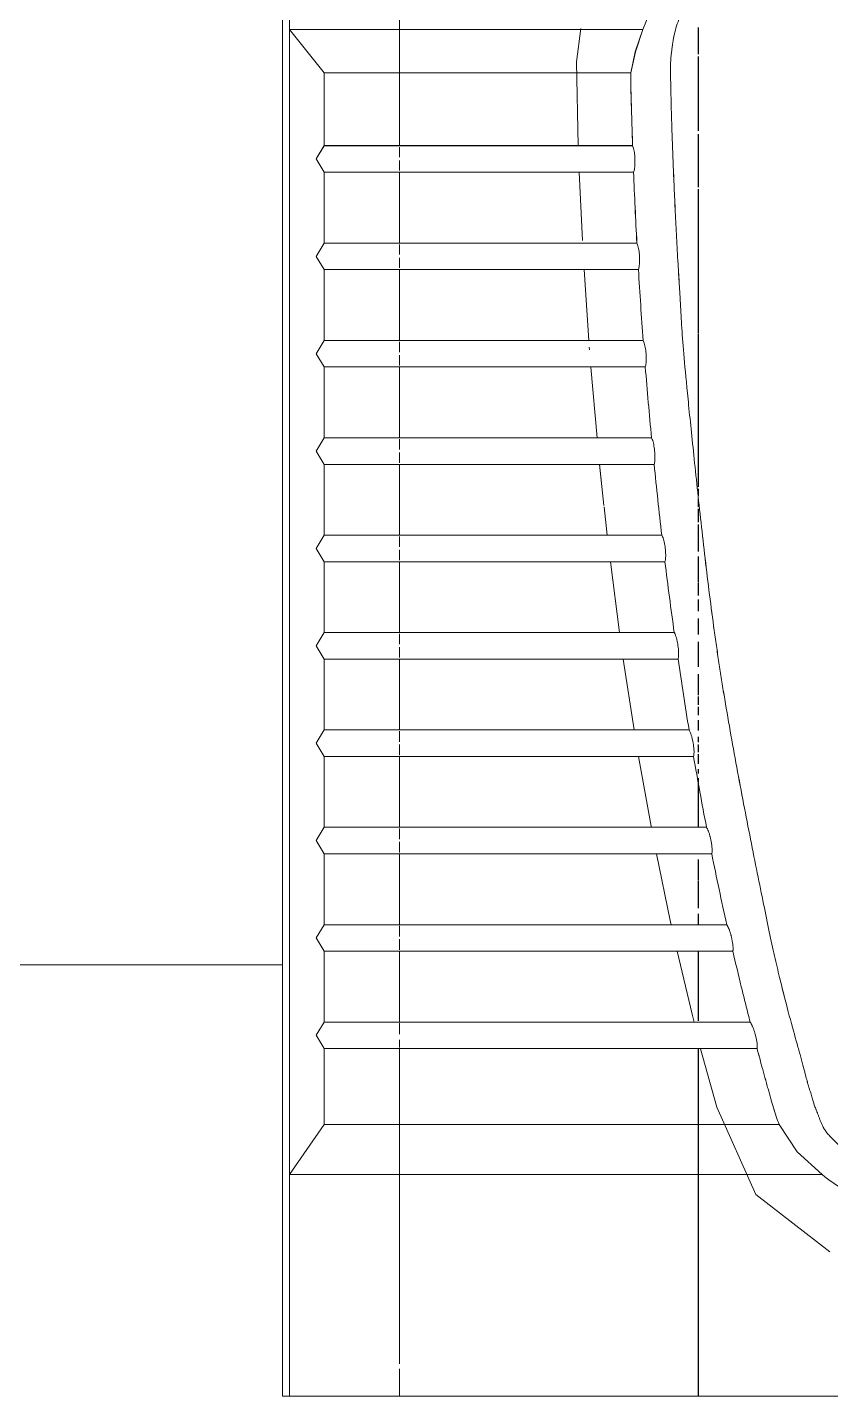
# Model space of a CAD drawing. Header units: millimetres. Extents: x -4000 to 187956, y -58990 to 162485.
# Drawn here: x 2503.2 to 2778.3, y 76551.1 to 77021.1 of the extents above; entities that cross this region are included whole.
import ezdxf

# ---------------------------------------------------------------- set-up
doc = ezdxf.new("R2010")
doc.units = ezdxf.units.MM
for name, color, linetype, lineweight in [('A-FLOR', 192, 'Continuous', 13), ('A-FLOR-PATT', 8, 'Continuous', 13), ('P-SANR-FIXT', 6, 'Continuous', 9)]:
    doc.layers.add(name, color=color, linetype=linetype, lineweight=lineweight)

# ---------------------------------------------------------------- blocks, each defined once
blk = doc.blocks.new('WCPan-SquattingPan-Vitra-ArkitektSeries-5952 - CMPX502N-V793-0_000')
at = {"layer": 'P-SANR-FIXT', "color": 252}
for p, q in [((-252.96, 212.38), (-252.96, -390.25)), ((-252.96, -390.25), (-250.56, -390.25))]:
    blk.add_line(p, q, dxfattribs=at)
at = {"layer": 'P-SANR-FIXT', "color": 250}
for p, q in [((-250.56, 212.38), (-250.56, 77.95)), ((-238.61, 63.05), (-250.56, 77.95)), ((-250.56, 77.95), (-250.56, -314.32)), ((-250.56, 77.95), (-129.51, 77.95)), ((-133.65, 63.05), (-238.61, 63.05)), ((-238.61, 63.05), (-238.61, 38.12)), ((-133, 38.12), (-238.61, 38.12)), ((-238.61, 29.03), (-132.67, 29.03)), ((-238.61, 29.03), (-238.61, 4.77)), ((-131.54, 4.77), (-238.61, 4.77)), ((-238.61, -4.33), (-131.02, -4.33)), ((-238.61, -4.33), (-238.61, -28.59)), ((-129.37, -28.59), (-238.61, -28.59)), ((-238.61, -37.68), (-128.66, -37.68)), ((-238.61, -37.68), (-238.61, -61.94)), ((-126.53, -61.94), (-238.61, -61.94)), ((-238.61, -71.04), (-125.64, -71.04)), ((-238.61, -71.04), (-238.61, -95.3)), ((-123, -95.3), (-238.61, -95.3)), ((-238.61, -104.39), (-121.92, -104.39)), ((-238.61, -104.39), (-238.61, -128.65)), ((-118.74, -128.65), (-238.61, -128.65)), ((-238.61, -137.74), (-117.44, -137.74)), ((-238.61, -137.74), (-238.61, -162)), ((-113.66, -162), (-238.61, -162)), ((-238.61, -171.1), (-112.13, -171.1)), ((-238.61, -195.36), (-238.61, -171.1)), ((-107.69, -195.36), (-238.61, -195.36)), ((-238.61, -204.45), (-105.9, -204.45)), ((-238.61, -204.45), (-238.61, -228.71)), ((-100.75, -228.71), (-238.61, -228.71)), ((-238.61, -237.81), (-98.67, -237.81)), ((-238.61, -237.81), (-238.61, -262.07)), ((-92.74, -262.07), (-238.61, -262.07)), ((-238.61, -271.16), (-90.37, -271.16)), ((-238.61, -271.16), (-238.61, -297.17)), ((-250.56, -314.32), (-238.61, -297.17)), ((-238.61, -297.17), (-82.82, -297.17)), ((-250.56, -390.25), (-250.56, -314.32)), ((-250.56, -314.32), (-68.02, -314.32)), ((250.56, -390.25), (-250.56, -390.25))]:
    blk.add_line(p, q, dxfattribs=at)
at = {"layer": 'P-SANR-FIXT', "color": 253}
for p, q in [((-212.88, 38.12), (-212.88, 199.94)), ((-110.49, 78.62), (-110.49, 69.46)), ((-110.49, 68.7), (-110.49, 43.23)), ((-110.49, 42.11), (-110.49, 23.87)), ((-212.88, 34.16), (-212.88, 37.56)), ((-212.88, 29.59), (-212.88, 33)), ((-212.88, 4.77), (-212.88, 29.03)), ((-150.2, 5.65), (-151.27, 29.02)), ((-110.49, 23.26), (-110.49, -26.01)), ((-212.88, 0.8), (-212.88, 4.22)), ((-212.88, -3.77), (-212.88, -0.35)), ((-212.88, -28.59), (-212.88, -4.33)), ((-148.01, -28.61), (-149.63, -4.32)), ((-110.49, -26.21), (-110.49, -78.73)), ((-212.88, -32.57), (-212.88, -29.13)), ((-147.77, -31.77), (-147.84, -30.89)), ((-212.88, -37.13), (-212.88, -33.69)), ((-212.88, -61.94), (-212.88, -37.68)), ((-145.19, -61.94), (-147.31, -37.71)), ((-212.88, -65.93), (-212.88, -62.47)), ((-212.88, -70.5), (-212.88, -67.03)), ((-212.88, -95.3), (-212.88, -71.04)), ((-142.84, -85.13), (-144.31, -71.03)), ((-141.71, -95.3), (-142.79, -85.63)), ((-212.88, -99.3), (-212.88, -95.8)), ((-212.88, -103.87), (-212.88, -100.36)), ((-212.88, -128.65), (-212.88, -104.39)), ((-137.5, -128.65), (-140.63, -104.4)), ((-212.88, -132.68), (-212.88, -129.14)), ((-212.88, -137.24), (-212.88, -133.7)), ((-212.88, -162), (-212.88, -137.74)), ((-132.5, -162.01), (-136.22, -137.75)), ((-212.88, -166.05), (-212.88, -162.47)), ((-212.88, -170.61), (-212.88, -167.03)), ((-212.88, -195.36), (-212.88, -171.1)), ((-212.88, -199.43), (-212.88, -195.8)), ((-212.88, -203.99), (-212.88, -200.36)), ((-212.88, -228.71), (-212.88, -204.45)), ((-212.88, -232.8), (-212.88, -229.13)), ((-212.88, -237.36), (-212.88, -233.69)), ((-212.88, -262.07), (-212.88, -237.81)), ((-212.88, -266.18), (-212.88, -262.47)), ((-212.88, -270.74), (-212.88, -268.13)), ((-212.88, -379.12), (-212.88, -271.16)), ((-110.49, -271.16), (-110.49, -390.25)), ((-212.88, -390.25), (-212.88, -380.81))]:
    blk.add_line(p, q, dxfattribs=at)
at = {"layer": 'P-SANR-FIXT', "color": 254}
for p, q in [((-110.49, -79.39), (-110.49, -81.79)), ((-110.49, -82.98), (-110.49, -85.63)), ((-110.49, -86.21), (-110.49, -90.81)), ((-110.49, -91.6), (-110.49, -100.9)), ((-110.49, -102.62), (-110.49, -111.48)), ((-110.49, -111.78), (-110.49, -115.92)), ((-110.49, -117.29), (-110.49, -121.28)), ((-110.49, -123.78), (-110.49, -129.27)), ((-110.49, -131.88), (-110.49, -140.37)), ((-110.49, -142.85), (-110.49, -150.05)), ((-110.49, -150.57), (-110.49, -153.42)), ((-110.49, -154.08), (-110.49, -156.95)), ((-110.49, -158.63), (-110.49, -162.15)), ((-110.49, -164.33), (-110.49, -166.2)), ((-110.49, -167.05), (-110.49, -169.56)), ((-110.49, -170.26), (-110.49, -171.53)), ((-110.49, -171.53), (-110.49, -173.64)), ((-110.49, -175.41), (-110.49, -176.88)), ((-110.49, -178.52), (-110.49, -179.97)), ((-110.49, -180.29), (-110.49, -195.13)), ((-110.49, -206.41), (-110.49, -213.38)), ((-110.49, -213.55), (-110.49, -223.02)), ((-110.49, -225), (-110.49, -228.71)), ((-110.49, -237.81), (-110.49, -261.67)), ((-212.88, -390.25), (-252.96, -390.25)), ((-110.49, -390.25), (-212.88, -390.25)), ((-110.49, -390.25), (110.55, -390.25))]:
    blk.add_line(p, q, dxfattribs=at)
at = {"layer": 'P-SANR-FIXT', "color": 250, "flags": 128}
for points in [[(0, 136.38), (-19.05, 135.95), (-38.22, 134.5), (-57.15, 131.73), (-75.73, 127.21), (-93.56, 120.23), (-109.64, 109.96), (-122.31, 95.64), (-129.51, 77.95)], [(-129.51, 77.95), (-132.07, 70.29), (-133.65, 63.06)], [(-238.61, 38.12), (-241.4, 33.57), (-238.61, 29.03)], [(-238.61, 4.77), (-241.4, 0.22), (-238.61, -4.33)], [(-238.61, -28.59), (-241.4, -33.13), (-238.61, -37.68)], [(-238.61, -61.94), (-241.4, -66.49), (-238.61, -71.04)], [(-238.61, -95.3), (-241.4, -99.84), (-238.61, -104.39)], [(-238.61, -128.65), (-241.4, -133.2), (-238.61, -137.74)], [(-238.61, -162), (-241.4, -166.55), (-238.61, -171.1)], [(-238.61, -195.36), (-241.4, -199.91), (-238.61, -204.45)], [(-238.61, -228.71), (-241.4, -233.26), (-238.61, -237.81)], [(-238.61, -262.07), (-241.4, -266.61), (-238.61, -271.16)], [(-82.82, -297.17), (-76.59, -306.5), (-68.03, -314.31)]]:
    blk.add_lwpolyline(points, dxfattribs=at)
at = {"layer": 'P-SANR-FIXT', "color": 253, "flags": 128}
for points in [[(-151.63, 38.12), (-152.19, 66.81), (-150.72, 78.25)], [(-126.66, -195.13), (-126.68, -195.02), (-130.99, -171.1)], [(-119.78, -228.72), (-120.1, -227.29), (-124.85, -204.47)], [(-111.93, -262.08), (-112.6, -259.38), (-117.74, -237.83)], [(-65.5, -340.78), (-90.77, -321.15), (-104.14, -291.23), (-109.75, -271.26)]]:
    blk.add_lwpolyline(points, dxfattribs=at)
at = {"layer": 'P-SANR-FIXT', "color": 250}
for points, knots in [([(0, -316.53), (-2.57, -316.65), (-6.63, -316.75), (-12.49, -316.73), (-17.03, -316.62), (-22.03, -316.49), (-27.44, -316.33), (-31.89, -316.08), (-35.25, -315.76), (-37.21, -315.49), (-38.69, -315.25), (-40.15, -315), (-42.63, -314.54), (-45.97, -313.77), (-49.1, -312.78), (-51.51, -311.78), (-53.28, -310.94), (-55.05, -309.93), (-57.41, -308.36), (-60.28, -306.11), (-62.85, -303.76), (-64.39, -302.23), (-65.18, -301.4), (-65.73, -300.82), (-66.22, -300.25), (-66.81, -299.51), (-67.67, -298.23), (-68.35, -296.82), (-68.87, -295.48), (-69.15, -294.67), (-69.37, -294.04), (-69.54, -293.58), (-69.69, -293.2), (-69.81, -292.91), (-69.94, -292.61), (-70.09, -292.26), (-70.31, -291.73), (-70.54, -291.12), (-70.78, -290.45), (-70.99, -289.81), (-71.19, -289.15), (-71.39, -288.44), (-71.61, -287.68), (-71.89, -286.73), (-72.14, -285.92), (-72.3, -285.45), (-72.45, -285.02), (-72.63, -284.48), (-72.87, -283.64), (-73.24, -282.3), (-73.68, -280.62), (-74.15, -278.85), (-74.56, -277.26), (-75.02, -275.49), (-75.69, -273.02), (-77.01, -268.32), (-79.26, -260.33), (-81.89, -250.19), (-84.17, -240.47), (-85.92, -232.4), (-87.84, -223.11), (-90.01, -212.53), (-92.31, -201.03), (-94.68, -188.88), (-97.05, -176.38), (-99.34, -163.8), (-101.12, -153.5), (-102.43, -145.49), (-103.34, -139.7), (-104.2, -133.91), (-105.33, -125.94), (-106.67, -115.71), (-108.18, -103.26), (-110.06, -86.83), (-112.11, -67.27), (-114.14, -47.68), (-115.47, -34.04), (-116.07, -25.77), (-116.42, -20.03), (-116.64, -15.92), (-116.84, -12.43), (-117.01, -9.49), (-117.15, -7.15), (-117.31, -4.76), (-117.5, -1.64), (-117.72, 2.21), (-117.96, 6.71), (-118.26, 12.58), (-118.59, 19.7), (-118.95, 27.84), (-119.28, 36.03), (-119.56, 44.17), (-119.79, 51.56), (-119.92, 57.74), (-120.01, 61.98), (-120.06, 64.86), (-120, 66.8), (-119.87, 68.43), (-119.72, 69.84), (-119.54, 71.34), (-119.29, 73.25), (-118.9, 75.6), (-118.22, 78.41), (-117.23, 81.3), (-115.87, 84.42), (-114.24, 87.67), (-112.35, 90.87), (-110.28, 93.84), (-107.97, 96.54), (-105.41, 99.11), (-103.13, 101.12), (-101.25, 102.65), (-100.05, 103.57), (-99.12, 104.27), (-98.24, 104.94), (-96.78, 106.05), (-94.76, 107.48), (-91.77, 109.17), (-87.62, 111.02), (-81.64, 113.31), (-74.48, 115.82), (-68.07, 117.83), (-62.99, 119.24), (-59.33, 120.14), (-55.74, 120.91), (-50.87, 121.81), (-44.72, 122.74), (-37.27, 123.6), (-29.83, 124.31), (-22.41, 124.89), (-12.48, 125.39), (-5, 125.49), (0, 125.43)], [-1, -1, -1, -1, -0.97619, -0.964286, -0.952381, -0.940476, -0.928571, -0.916667, -0.910714, -0.904762, -0.901786, -0.89881, -0.892857, -0.880952, -0.869048, -0.863095, -0.857143, -0.85119, -0.845238, -0.833333, -0.821429, -0.815476, -0.8125, -0.809524, -0.806548, -0.803571, -0.797619, -0.785714, -0.779762, -0.77381, -0.770833, -0.767857, -0.764881, -0.763393, -0.761905, -0.758929, -0.755952, -0.75, -0.744048, -0.738095, -0.732143, -0.72619, -0.720238, -0.714286, -0.708333, -0.702381, -0.696429, -0.690476, -0.684524, -0.678571, -0.672619, -0.669643, -0.666667, -0.66369, -0.660714, -0.654762, -0.642857, -0.630952, -0.625, -0.619048, -0.613095, -0.607143, -0.60119, -0.595238, -0.589286, -0.583333, -0.577381, -0.574405, -0.571429, -0.568452, -0.565476, -0.559524, -0.553571, -0.547619, -0.535714, -0.52381, -0.511905, -0.5, -0.494048, -0.488095, -0.482143, -0.479167, -0.47619, -0.473214, -0.470238, -0.464286, -0.458333, -0.452381, -0.440476, -0.428571, -0.416667, -0.404762, -0.392857, -0.380952, -0.369048, -0.357143, -0.345238, -0.339286, -0.333333, -0.327381, -0.321429, -0.309524, -0.297619, -0.285714, -0.27381, -0.261905, -0.25, -0.238095, -0.22619, -0.214286, -0.202381, -0.196429, -0.190476, -0.1875, -0.184524, -0.178571, -0.166667, -0.154762, -0.142857, -0.130952, -0.119048, -0.107143, -0.10119, -0.095238, -0.089286, -0.083333, -0.071429, -0.059524, -0.047619, -0.035714, -0.02381, 0, 0, 0, 0]), ([(-133.65, 63.06), (-133.65, 61.03), (-133.61, 58.03), (-133.49, 53.87), (-133.37, 49.49), (-133.2, 44.17), (-133.07, 40.1), (-133, 38.12)], [0, 0, 0, 0, 0.25, 0.375, 0.5, 0.75, 1, 1, 1, 1]), ([(-132.67, 29.03), (-132.53, 29.34), (-132.3, 30.29), (-132.15, 32.41), (-132.24, 34.77), (-132.49, 36.52), (-132.77, 37.58), (-132.92, 37.97), (-133, 38.12)], [0, 0, 0, 0, 0.2, 0.4, 0.6, 0.8, 0.9, 1, 1, 1, 1]), ([(-131.02, -4.33), (-130.88, -4.01), (-130.67, -3.06), (-130.57, -0.94), (-130.71, 1.43), (-131, 3.17), (-131.29, 4.22), (-131.45, 4.61), (-131.54, 4.77)], [0, 0, 0, 0, 0.2, 0.4, 0.6, 0.8, 0.9, 1, 1, 1, 1]), ([(-128.66, -37.68), (-128.54, -37.37), (-128.35, -36.41), (-128.29, -34.28), (-128.48, -31.92), (-128.8, -30.18), (-129.12, -29.13), (-129.29, -28.74), (-129.37, -28.59)], [0, 0, 0, 0, 0.2, 0.4, 0.6, 0.8, 0.9, 1, 1, 1, 1]), ([(-125.64, -71.04), (-125.52, -70.72), (-125.34, -69.76), (-125.33, -67.63), (-125.56, -65.26), (-125.92, -63.53), (-126.26, -62.49), (-126.44, -62.1), (-126.53, -61.94)], [0, 0, 0, 0, 0.2, 0.4, 0.6, 0.8, 0.9, 1, 1, 1, 1]), ([(-121.92, -104.39), (-121.8, -104.07), (-121.65, -103.11), (-121.68, -100.97), (-121.97, -98.61), (-122.36, -96.88), (-122.73, -95.84), (-122.91, -95.45), (-123, -95.3)], [0, 0, 0, 0, 0.2, 0.4, 0.6, 0.8, 0.9, 1, 1, 1, 1]), ([(-117.44, -137.74), (-117.33, -137.43), (-117.2, -136.46), (-117.28, -134.31), (-117.57, -132.35), (-117.89, -130.92), (-118.16, -129.97), (-118.45, -129.19), (-118.64, -128.81), (-118.74, -128.65)], [0, 0, 0, 0, 0.2, 0.4, 0.6, 0.7, 0.8, 0.9, 1, 1, 1, 1]), ([(-112.13, -171.1), (-112.03, -170.78), (-111.92, -169.81), (-112.06, -167.65), (-112.4, -165.69), (-112.75, -164.27), (-113.05, -163.33), (-113.36, -162.55), (-113.56, -162.16), (-113.66, -162)], [0, 0, 0, 0, 0.2, 0.4, 0.6, 0.7, 0.8, 0.9, 1, 1, 1, 1]), ([(-105.9, -204.45), (-105.81, -204.13), (-105.73, -203.15), (-105.9, -201.35), (-106.17, -199.82), (-106.42, -198.68), (-106.72, -197.62), (-107.04, -196.68), (-107.37, -195.9), (-107.59, -195.51), (-107.69, -195.36)], [0, 0, 0, 0, 0.2, 0.4, 0.5, 0.6, 0.7, 0.8, 0.9, 1, 1, 1, 1]), ([(-98.67, -237.81), (-98.59, -237.48), (-98.54, -236.5), (-98.77, -234.69), (-99.08, -233.16), (-99.37, -232.03), (-99.7, -230.97), (-100.05, -230.03), (-100.41, -229.26), (-100.64, -228.87), (-100.75, -228.71)], [0, 0, 0, 0, 0.2, 0.4, 0.5, 0.6, 0.7, 0.8, 0.9, 1, 1, 1, 1]), ([(-98.67, -237.81), (-97.73, -241.85), (-96.29, -247.92), (-94.28, -256.05), (-93.25, -260.12), (-92.74, -262.07)], [0, 0, 0, 0, 0.5, 0.75, 1, 1, 1, 1]), ([(-90.37, -271.16), (-90.29, -270.84), (-90.27, -269.84), (-90.56, -268.03), (-90.93, -266.5), (-91.26, -265.37), (-91.62, -264.32), (-92, -263.39), (-92.39, -262.61), (-92.63, -262.22), (-92.74, -262.07)], [0, 0, 0, 0, 0.2, 0.4, 0.5, 0.6, 0.7, 0.8, 0.9, 1, 1, 1, 1]), ([(-90.36, -271.16), (-90.12, -272.1), (-89.59, -274.06), (-88.71, -277.32), (-87.87, -280.39), (-87.13, -283.06), (-86.45, -285.52), (-85.65, -288.38), (-84.44, -292.51), (-83.52, -295.32), (-82.82, -297.17)], [0, 0, 0, 0, 0.125, 0.25, 0.375, 0.4375, 0.5, 0.625, 0.75, 1, 1, 1, 1]), ([(-68.03, -314.31), (-65.74, -316.27), (-60.79, -319.64), (-52.79, -323.22), (-45.65, -325.2), (-39.97, -326.19), (-35.43, -326.72), (-30.78, -327.09), (-26.09, -327.34), (-21.34, -327.5), (-16.54, -327.58), (-12.03, -327.59), (-6.41, -327.54), (-2.54, -327.48), (0, -327.48)], [0, 0, 0, 0, 0.125, 0.25, 0.375, 0.4375, 0.5, 0.5625, 0.625, 0.6875, 0.75, 0.8125, 0.875, 1, 1, 1, 1])]:
    blk.add_open_spline(points, degree=3, knots=knots, dxfattribs=at)
for points in [[(-132.67, 29.03), (-132.51, 24.99), (-132.16, 16.9), (-131.75, 8.81), (-131.54, 4.77)], [(-131.02, -4.33), (-130.78, -8.36), (-130.26, -16.46), (-129.68, -24.55), (-129.37, -28.59)], [(-128.66, -37.68), (-128.34, -41.67), (-127.65, -49.83), (-126.91, -57.92), (-126.53, -61.94)], [(-125.64, -71.04), (-125.23, -75.08), (-124.38, -83.17), (-123.47, -91.26), (-123, -95.3)], [(-121.92, -104.39), (-121.42, -108.44), (-120.4, -116.53), (-119.3, -124.61), (-118.74, -128.65)], [(-117.44, -137.75), (-116.85, -141.8), (-115.62, -149.89), (-114.33, -157.97), (-113.66, -162.01)], [(-112.13, -171.1), (-111.43, -175.15), (-109.99, -183.25), (-108.47, -191.32), (-107.69, -195.36)], [(-105.9, -204.45), (-105.08, -208.51), (-103.41, -216.6), (-101.65, -224.68), (-100.75, -228.71)]]:
    blk.add_open_spline(points, degree=3, dxfattribs=at)
blk = doc.blocks.new('CMF2_NHAXUONG_A_rvt-1-0_000')
at = {"layer": 'A-FLOR-PATT', "lineweight": 9}
h = blk.add_hatch(dxfattribs=at)
h.set_pattern_fill('FP_26', color=252, style=0, pattern_type=2)
h.set_pattern_definition([(270, (159525.1, 137899.7), (600, 4e-14), []), (0, (159525.1, 137899.7), (0, 600), [])])
h.paths.add_polyline_path([(153350, 499.64), (154799.88, 499.64), (154799.88, 5749.54), (153550, 5749.54), (153550, 4899.28), (153349.79, 4899.28), (153349.99, 751.94)])
h.paths.add_polyline_path([(160850.16, 499.64), (165000, 499.64), (165000, 999.28), (165499.79, 999.28), (165499.79, 1749.49), (160850.16, 1749.49), (160850.16, 751.94)])
h.paths.add_polyline_path([(161612.4, 692.63), (161106.49, 692.63), (161106.49, 1295.25), (161612.4, 1295.25), (161612.4, 751.94)])
h.paths.add_polyline_path([(162656.18, 692.63), (162150.27, 692.63), (162150.27, 1295.25), (162656.18, 1295.25), (162656.18, 751.94)])
h.paths.add_polyline_path([(164268.71, 692.63), (164268.71, 1295.25), (164774.62, 1295.25), (164774.62, 692.63)])
h.paths.add_polyline_path([(163221.93, 692.63), (163221.93, 1295.25), (163727.84, 1295.25), (163727.84, 692.63)])
h.paths.add_polyline_path([(153537.16, 761.69), (153537.16, 1267.6), (154139.79, 1267.6), (154139.79, 761.69), (153612.16, 761.69)])
h.paths.add_polyline_path([(153537.16, 1846.69), (153537.16, 2352.6), (154139.79, 2352.6), (154139.79, 1846.69), (153612.16, 1846.69)])
h.paths.add_polyline_path([(154139.79, 2871.7), (153537.16, 2871.7), (153537.16, 3377.61), (154139.79, 3377.61), (154139.79, 2942)])
h.paths.add_polyline_path([(162682.15, 3699.39), (165499.79, 3699.39), (165499.79, 4949.58), (162649.89, 4949.58), (162649.89, 3699.39)])
h.paths.add_polyline_path([(154139.79, 3896.7), (153537.16, 3896.7), (153537.16, 4402.61), (154139.79, 4402.04), (154139.79, 3964.03)])
h.paths.add_polyline_path([(163957.63, 4154.6), (163821.93, 4154.6), (163821.93, 4757.22), (164327.84, 4757.22), (164327.84, 4154.6), (164099.33, 4154.6)])
h.paths.add_polyline_path([(164771.93, 4154.6), (164771.93, 4757.22), (165277.84, 4757.22), (165277.84, 4154.6), (164949.66, 4154.6)])
h.paths.add_polyline_path([(153895.61, 4921.7), (153737.16, 4921.7), (153737.16, 5427.61), (154339.79, 5427.61), (154339.79, 4921.7), (154179.05, 4921.7)])
h.paths.add_polyline_path([(78549.79, 5349.52), (80774.79, 5349.52), (80774.79, 6362.02), (78549.79, 6362.02), (78549.79, 5424.09)])
h.paths.add_polyline_path([(80974.79, 5349.52), (82224.79, 5349.52), (82224.79, 7249.52), (80974.79, 7249.52), (80974.79, 5424.09)])
h.paths.add_polyline_path([(80587.16, 5565.67), (79984.54, 5565.67), (79984.54, 6071.58), (80587.16, 6071.58), (80587.16, 5716.1)])
h.paths.add_polyline_path([(81335.71, 5565.67), (81163.49, 5565.67), (81163.49, 6071.58), (81766.12, 6071.58), (81766.12, 5565.67), (81619.15, 5565.67)])
h.paths.add_polyline_path([(81163.49, 6528.17), (81163.49, 7034.08), (81766.12, 7034.08), (81766.12, 6528.17), (81619.15, 6528.17)])
h.paths.add_polyline_path([(556.14, 15799.64), (4199.78, 15799.64), (4199.78, 17049.64), (499.79, 17049.64), (499.79, 15799.64)])
h.paths.add_polyline_path([(1621.83, 15990.17), (1621.83, 16592.79), (2127.74, 16592.79), (2127.74, 15990.17), (1689.88, 15990.17)])
h.paths.add_polyline_path([(2681.91, 15990.17), (2546.83, 15990.17), (2546.83, 16592.79), (3052.74, 16592.79), (3052.74, 15990.17), (2823.63, 15990.17)])
h.paths.add_polyline_path([(3673.95, 15990.17), (3471.83, 15990.17), (3471.83, 16592.79), (3977.74, 16592.79), (3977.74, 15990.17), (3815.66, 15990.17)])
h.paths.add_polyline_path([(4199.78, 18499.58), (4199.78, 19749.58), (499.79, 19749.58), (499.79, 18499.58), (3957.38, 18499.58)])
h.paths.add_polyline_path([(2546.83, 18954.69), (2546.83, 19557.32), (3052.74, 19557.32), (3052.74, 18954.69), (2823.63, 18954.69)])
h.paths.add_polyline_path([(1973.32, 18954.69), (1621.83, 18954.69), (1621.83, 19557.32), (2127.74, 19557.32), (2127.74, 18954.69)])
h.paths.add_polyline_path([(1202.74, 18954.69), (696.83, 18954.69), (696.83, 19557.32), (1202.74, 19557.32), (1202.74, 19148.52)])
h.paths.add_polyline_path([(1689.88, 19949.58), (4199.78, 19949.58), (4199.78, 21199.58), (499.79, 21199.58), (499.79, 19949.58), (1123.01, 19949.58)])
h.paths.add_polyline_path([(696.83, 20137.56), (696.83, 20740.19), (1202.74, 20740.19), (1202.74, 20137.56), (839.57, 20137.56)])
h.paths.add_polyline_path([(3471.83, 20137.56), (3471.83, 20740.19), (3977.74, 20740.19), (3977.74, 20137.56), (3673.95, 20137.56)])
h.paths.add_polyline_path([(2127.74, 20137.56), (1621.83, 20137.56), (1621.83, 20740.19), (2127.74, 20740.19), (2127.74, 20170.56)])
h.paths.add_polyline_path([(3052.74, 20137.56), (2546.83, 20137.56), (2546.83, 20740.19), (3052.74, 20740.19), (3052.74, 20170.56)])
h.paths.add_polyline_path([(163249.04, 76099.64), (165500.21, 76099.64), (165500.21, 77349.64), (161850.21, 77349.64), (161850.21, 76099.64), (162682.15, 76099.64)])
h.paths.add_polyline_path([(1689.88, 76099.64), (4149.79, 76099.64), (4149.79, 77349.64), (499.79, 77349.64), (499.79, 76099.64), (1123.01, 76099.64)])
h.paths.add_polyline_path([(2590.58, 76552.26), (2590.58, 77154.88), (3096.49, 77154.88), (3096.49, 76552.26), (2681.91, 76552.26)])
h.paths.add_polyline_path([(1831.6, 76552.26), (1653.08, 76552.26), (1653.08, 77154.88), (2158.99, 77154.88), (2158.99, 76552.26), (1973.32, 76552.26)])
h.paths.add_polyline_path([(715.58, 76552.26), (715.58, 77154.88), (1221.49, 77154.88), (1221.49, 76552.26), (839.57, 76552.26)])
h.paths.add_polyline_path([(3815.66, 76552.26), (3528.08, 76552.26), (3528.08, 77154.88), (4033.99, 77154.88), (4033.99, 76552.26), (3957.38, 76552.26)])
h.paths.add_polyline_path([(163957.63, 76557.26), (163881.01, 76557.26), (163881.01, 77159.88), (164386.92, 77159.88), (164386.92, 76557.26), (164099.33, 76557.26)])
h.paths.add_polyline_path([(165091.39, 76557.26), (164797.26, 76557.26), (164797.26, 77159.88), (165303.17, 77159.88), (165303.17, 76557.26), (165233.11, 76557.26)])
h.paths.add_polyline_path([(162257, 76557.26), (162047.26, 76557.26), (162047.26, 77159.88), (162553.17, 77159.88), (162553.17, 76557.26), (162398.7, 76557.26)])
h.paths.add_polyline_path([(162968.51, 76557.26), (162968.51, 77159.88), (163474.42, 77159.88), (163474.42, 76557.26), (163107.31, 76557.26)])
h.paths.add_polyline_path([(499.79, 77549.64), (4149.79, 77549.64), (4149.79, 78799.69), (499.79, 78799.69), (499.79, 77842.41)])
h.paths.add_polyline_path([(165500.21, 77549.64), (165500.21, 78799.64), (161850.21, 78799.64), (161850.21, 77549.64), (164949.66, 77549.64)])
h.paths.add_polyline_path([(715.58, 77737.63), (715.58, 78340.25), (1221.49, 78340.25), (1221.49, 77737.63), (839.57, 77737.63)])
h.paths.add_polyline_path([(1653.08, 77737.63), (1653.08, 78340.25), (2158.99, 78340.25), (2158.99, 77737.63), (1689.88, 77737.63)])
h.paths.add_polyline_path([(2590.58, 77737.63), (2590.58, 78340.25), (3096.49, 78340.25), (3096.49, 77737.63), (2681.91, 77737.63)])
h.paths.add_polyline_path([(165233.11, 77742.62), (164778.51, 77742.62), (164778.51, 78345.25), (165284.42, 78345.25), (165284.42, 77742.62)])
h.paths.add_polyline_path([(162903.51, 77742.62), (162903.51, 78345.25), (163409.42, 78345.25), (163409.42, 77742.62), (162965.59, 77742.62)])
h.paths.add_polyline_path([(164346.92, 77742.62), (163841.01, 77742.62), (163841.01, 78345.25), (164346.92, 78345.25), (164346.92, 77842.41)])
h.paths.add_polyline_path([(161850.21, 80349.64), (165500.21, 80349.64), (165499.79, 81099.2), (165000, 81099.2), (165000, 81599.64), (161850.21, 81599.64), (161850.21, 80762.51)])
h.paths.add_polyline_path([(4149.79, 80349.64), (4149.79, 81599.55), (1000, 81599.55), (1000, 81099.2), (499.79, 81099.2), (500, 80350.4), (3957.38, 80349.68)])
h.paths.add_polyline_path([(163107.31, 80794.78), (162972.26, 80794.78), (162972.26, 81397.4), (163478.17, 81397.4), (163478.17, 80794.78), (163249.04, 80794.78)])
h.paths.add_polyline_path([(164398.17, 80794.78), (163892.26, 80794.78), (163892.26, 81397.4), (164398.17, 81397.4), (164398.17, 81054.52)])
h.paths.add_polyline_path([(162556.92, 80806.9), (162051.01, 80806.9), (162051.01, 81409.52), (162556.92, 81409.52), (162556.92, 80908.51)])
h.paths.add_polyline_path([(2965.35, 80820.03), (2515.58, 80820.03), (2515.58, 81422.65), (3021.49, 81422.65), (3021.49, 80820.03)])
h.paths.add_polyline_path([(1973.32, 80820.03), (1595.58, 80820.03), (1595.58, 81422.65), (2101.49, 81422.65), (2101.49, 80820.03)])
h.paths.add_polyline_path([(3448.08, 80820.03), (3448.08, 81422.65), (3953.99, 81422.65), (3953.99, 80820.03), (3532.22, 80820.03)])
h.paths.add_polyline_path([(85450, 134849.41), (87450, 134849.41), (87450, 135849.41), (85450, 135849.41), (85450, 135076.24)])
h.paths.add_polyline_path([(83319.78, 134849.41), (85250, 134849.41), (85250, 135849.41), (83250, 135849.41), (83250, 134849.41)])
h.paths.add_polyline_path([(85020.39, 135046.45), (84644.32, 135046.45), (84644.32, 135552.36), (85246.95, 135552.36), (85246.95, 135046.45)])
h.paths.add_polyline_path([(85862.19, 135048.95), (85862.19, 135554.86), (86464.82, 135554.86), (86464.82, 135048.95), (86154.14, 135048.95)])
h.paths.add_polyline_path([(11893.62, 135099.65), (12449.79, 135099.65), (12449.79, 140699.64), (11199.68, 140699.64), (11199.68, 135099.65), (11326.75, 135099.65)])
h.paths.add_polyline_path([(153549.79, 135099.75), (154799.68, 135099.75), (154799.68, 140699.64), (153549.79, 140699.64), (153549.79, 136244.28)])
h.paths.add_polyline_path([(11659.54, 135313.72), (11659.54, 135819.63), (12262.16, 135819.63), (12262.16, 135313.72), (11893.62, 135313.72)])
h.paths.add_polyline_path([(153895.61, 135313.72), (153742.07, 135313.72), (153742.07, 135819.63), (154344.69, 135819.63), (154344.69, 135313.72), (154037.33, 135313.72)])
h.paths.add_polyline_path([(163815.91, 135999.54), (165500.12, 135999.54), (165500.12, 137249.82), (162649.79, 137249.82), (162649.79, 135999.54)])
h.paths.add_polyline_path([(2823.63, 135999.54), (3349.79, 135999.54), (3349.79, 137249.81), (499.88, 137249.81), (499.88, 135999.54), (1689.88, 135999.54)])
h.paths.add_polyline_path([(1671.83, 136187.79), (1671.83, 136790.41), (2177.74, 136790.41), (2177.74, 136187.79), (1689.88, 136187.79)])
h.paths.add_polyline_path([(721.83, 136187.79), (721.83, 136790.41), (1227.74, 136790.41), (1227.74, 136187.79)])
h.paths.add_polyline_path([(164771.83, 136192.96), (164771.83, 136795.59), (165277.74, 136795.59), (165277.74, 136192.96), (164949.66, 136192.96)])
h.paths.add_polyline_path([(163821.83, 136192.96), (163821.83, 136795.59), (164327.74, 136795.59), (164327.74, 136192.96)])
h.paths.add_polyline_path([(12177.05, 136247.06), (11659.54, 136247.06), (11659.54, 136752.97), (12262.16, 136752.97), (12262.16, 136247.06)])
h.paths.add_polyline_path([(154037.33, 136247.06), (153742.07, 136247.06), (153742.07, 136752.97), (154344.69, 136752.97), (154344.69, 136247.06), (154179.05, 136247.06)])
h.paths.add_polyline_path([(12177.05, 137180.39), (11659.54, 137180.39), (11659.54, 137686.3), (12262.16, 137686.3), (12262.16, 137180.39)])
h.paths.add_polyline_path([(154179.05, 137180.39), (153742.07, 137180.39), (153742.07, 137686.3), (154344.69, 137686.3), (154344.69, 137180.39)])
h.paths.add_polyline_path([(12262.16, 138113.72), (11659.54, 138113.72), (11659.54, 138619.63), (12262.16, 138619.63), (12262.16, 138288.34)])
h.paths.add_polyline_path([(154344.69, 138113.72), (153742.07, 138113.72), (153742.07, 138619.63), (154344.69, 138619.63), (154344.69, 138142.34)])
h.paths.add_polyline_path([(12262.16, 139047.05), (11659.54, 139047.05), (11659.54, 139552.96), (12262.16, 139552.96), (12262.16, 139164.37)])
h.paths.add_polyline_path([(154179.05, 139047.05), (153742.07, 139047.05), (153742.07, 139552.96), (154344.69, 139552.96), (154344.69, 139047.05)])
h.paths.add_polyline_path([(165500.37, 139449.5), (165500.37, 140699.66), (161049.79, 140699.66), (161049.79, 139449.5), (164949.66, 139449.5)])
h.paths.add_polyline_path([(499.79, 139449.73), (4949.79, 139449.74), (4949.79, 139699.28), (4900, 139699.28), (4900, 140699.64), (1000, 140699.64), (1000, 140199.28), (499.79, 140199.28)])
h.paths.add_polyline_path([(161690.13, 139909.76), (161331.63, 139909.76), (161331.63, 140512.38), (161837.54, 140512.38), (161837.54, 139909.76), (161831.85, 139909.76)])
h.paths.add_polyline_path([(163390.76, 139909.76), (163287.88, 139909.76), (163287.88, 140512.38), (163793.79, 140512.38), (163793.79, 139909.76), (163532.48, 139909.76)])
h.paths.add_polyline_path([(162812.75, 139909.76), (162306.83, 139909.76), (162306.83, 140512.38), (162812.75, 140512.38), (162812.75, 140040.4)])
h.paths.add_polyline_path([(164777.52, 139909.76), (164271.61, 139909.76), (164271.61, 140512.38), (164777.52, 140512.38), (164777.52, 140040.4)])
h.paths.add_polyline_path([(1727.96, 139915.76), (1222.05, 139915.76), (1222.05, 140518.38), (1727.96, 140518.38), (1727.96, 140040.4)])
h.paths.add_polyline_path([(3181.83, 139915.76), (3181.83, 140518.38), (3687.74, 140518.38), (3687.74, 139915.76), (3248.79, 139915.76)])
h.paths.add_polyline_path([(2398.48, 139915.76), (2171.83, 139915.76), (2171.83, 140518.38), (2677.74, 140518.38), (2677.74, 139915.76), (2540.2, 139915.76)])
h.paths.add_polyline_path([(4171.83, 139915.76), (4171.83, 140518.38), (4677.74, 140518.38), (4677.74, 139915.76), (4240.82, 139915.76)])
h.paths.add_polyline_path([(12262.16, 139980.38), (11659.54, 139980.38), (11659.54, 140486.29), (12262.16, 140486.29), (12262.16, 140040.4)])
h.paths.add_polyline_path([(154344.69, 139980.38), (153742.07, 139980.38), (153742.07, 140486.29), (154344.69, 140486.29), (154344.69, 140040.4)])
at = {"layer": 'A-FLOR', "color": 94, "lineweight": 15}
for p, q in [((2590.58, 76552.26), (2590.58, 77154.88)), ((3096.49, 76552.26), (2590.58, 76552.26))]:
    blk.add_line(p, q, dxfattribs=at)
at = {"layer": 'A-FLOR', "color": 71, "lineweight": 15}
for p, q in [((2590.58, 77154.88), (2590.58, 76552.26)), ((2590.58, 76552.26), (3096.49, 76552.26))]:
    blk.add_line(p, q, dxfattribs=at)
at = {"layer": 'P-SANR-FIXT', "color": 252}
for p, q in [((2590.58, 77154.88), (2590.58, 76552.26)), ((2590.58, 76552.26), (2592.98, 76552.26))]:
    blk.add_line(p, q, dxfattribs=at)
at = {"layer": 'P-SANR-FIXT', "color": 250}
for p, q in [((2592.98, 77154.88), (2592.98, 77020.45)), ((2604.93, 77005.55), (2592.98, 77020.45)), ((2592.98, 77020.45), (2592.98, 76628.18)), ((2592.98, 77020.45), (2714.03, 77020.45)), ((2709.89, 77005.55), (2604.93, 77005.55)), ((2604.93, 77005.55), (2604.93, 76980.63)), ((2710.54, 76980.63), (2604.93, 76980.63)), ((2604.93, 76971.53), (2710.87, 76971.53)), ((2604.93, 76971.53), (2604.93, 76947.27)), ((2712, 76947.27), (2604.93, 76947.27)), ((2604.93, 76938.18), (2712.52, 76938.18)), ((2604.93, 76938.18), (2604.93, 76913.92)), ((2714.16, 76913.92), (2604.93, 76913.92)), ((2604.93, 76904.82), (2714.87, 76904.82)), ((2604.93, 76904.82), (2604.93, 76880.56)), ((2717.01, 76880.56), (2604.93, 76880.56)), ((2604.93, 76871.47), (2717.9, 76871.47)), ((2604.93, 76871.47), (2604.93, 76847.21)), ((2720.53, 76847.21), (2604.93, 76847.21)), ((2604.93, 76838.11), (2721.62, 76838.11)), ((2604.93, 76838.11), (2604.93, 76813.85)), ((2724.8, 76813.85), (2604.93, 76813.85)), ((2604.93, 76804.76), (2726.1, 76804.76)), ((2604.93, 76804.76), (2604.93, 76780.5)), ((2729.88, 76780.5), (2604.93, 76780.5)), ((2604.93, 76771.4), (2731.41, 76771.4)), ((2604.93, 76747.14), (2604.93, 76771.4)), ((2735.84, 76747.14), (2604.93, 76747.14)), ((2604.93, 76738.05), (2737.64, 76738.05)), ((2604.93, 76738.05), (2604.93, 76713.79)), ((2742.79, 76713.79), (2604.93, 76713.79)), ((2604.93, 76704.7), (2744.86, 76704.7)), ((2604.93, 76704.7), (2604.93, 76680.44)), ((2750.79, 76680.44), (2604.93, 76680.44)), ((2604.93, 76671.34), (2753.17, 76671.34)), ((2604.93, 76671.34), (2604.93, 76645.33)), ((2592.98, 76628.18), (2604.93, 76645.33)), ((2604.93, 76645.33), (2760.72, 76645.33)), ((2592.98, 76552.26), (2592.98, 76628.18)), ((2592.98, 76628.18), (2775.51, 76628.18)), ((3094.1, 76552.26), (2592.98, 76552.26))]:
    blk.add_line(p, q, dxfattribs=at)
at = {"layer": 'P-SANR-FIXT', "color": 253}
for p, q in [((2630.65, 76980.63), (2630.65, 77142.44)), ((2733.04, 77021.12), (2733.04, 77011.97)), ((2733.04, 77011.2), (2733.04, 76985.73)), ((2733.04, 76984.62), (2733.04, 76966.37)), ((2630.65, 76976.66), (2630.65, 76980.06)), ((2630.65, 76972.1), (2630.65, 76975.5)), ((2630.65, 76947.27), (2630.65, 76971.53)), ((2693.34, 76948.15), (2692.27, 76971.53)), ((2733.04, 76965.77), (2733.04, 76916.49)), ((2630.65, 76943.3), (2630.65, 76946.72)), ((2630.65, 76938.74), (2630.65, 76942.16)), ((2630.65, 76913.92), (2630.65, 76938.18)), ((2695.53, 76913.9), (2693.9, 76938.19)), ((2733.04, 76916.29), (2733.04, 76863.78)), ((2630.65, 76909.94), (2630.65, 76913.38)), ((2695.77, 76910.73), (2695.7, 76911.61)), ((2630.65, 76905.37), (2630.65, 76908.82)), ((2630.65, 76880.56), (2630.65, 76904.82)), ((2698.34, 76880.57), (2696.23, 76904.8)), ((2630.65, 76876.57), (2630.65, 76880.04)), ((2630.65, 76872), (2630.65, 76875.48)), ((2630.65, 76847.21), (2630.65, 76871.47)), ((2700.69, 76857.38), (2699.23, 76871.48)), ((2701.83, 76847.2), (2700.75, 76856.87)), ((2630.65, 76843.2), (2630.65, 76846.7)), ((2630.65, 76838.63), (2630.65, 76842.14)), ((2630.65, 76813.85), (2630.65, 76838.11)), ((2706.03, 76813.85), (2702.91, 76838.1)), ((2630.65, 76809.83), (2630.65, 76813.36)), ((2630.65, 76805.26), (2630.65, 76808.81)), ((2630.65, 76780.5), (2630.65, 76804.76)), ((2711.04, 76780.5), (2707.32, 76804.75)), ((2630.65, 76776.45), (2630.65, 76780.03)), ((2630.65, 76771.89), (2630.65, 76775.48)), ((2630.65, 76747.14), (2630.65, 76771.4)), ((2630.65, 76743.08), (2630.65, 76746.7)), ((2630.65, 76738.52), (2630.65, 76742.15)), ((2630.65, 76713.79), (2630.65, 76738.05)), ((2630.65, 76709.7), (2630.65, 76713.37)), ((2630.65, 76705.14), (2630.65, 76708.82)), ((2630.65, 76680.44), (2630.65, 76704.7)), ((2630.65, 76676.32), (2630.65, 76680.04)), ((2630.65, 76671.76), (2630.65, 76674.37)), ((2630.65, 76563.39), (2630.65, 76671.34)), ((2733.04, 76671.34), (2733.04, 76552.26)), ((2630.65, 76552.26), (2630.65, 76561.69))]:
    blk.add_line(p, q, dxfattribs=at)
at = {"layer": 'P-SANR-FIXT', "color": 254}
for p, q in [((2733.04, 76863.12), (2733.04, 76860.71)), ((2733.04, 76859.53), (2733.04, 76856.88)), ((2733.04, 76856.29), (2733.04, 76851.69)), ((2733.04, 76850.9), (2733.04, 76841.61)), ((2733.04, 76839.88), (2733.04, 76831.02)), ((2733.04, 76830.72), (2733.04, 76826.58)), ((2733.04, 76825.21), (2733.04, 76821.22)), ((2733.04, 76818.72), (2733.04, 76813.23)), ((2733.04, 76810.62), (2733.04, 76802.13)), ((2733.04, 76799.65), (2733.04, 76792.46)), ((2733.04, 76791.93), (2733.04, 76789.09)), ((2733.04, 76788.42), (2733.04, 76785.56)), ((2733.04, 76783.88), (2733.04, 76780.35)), ((2733.04, 76778.17), (2733.04, 76776.3)), ((2733.04, 76775.46), (2733.04, 76772.94)), ((2733.04, 76772.25), (2733.04, 76770.97)), ((2733.04, 76770.97), (2733.04, 76768.87)), ((2733.04, 76767.09), (2733.04, 76765.62)), ((2733.04, 76763.98), (2733.04, 76762.54)), ((2733.04, 76762.22), (2733.04, 76747.38)), ((2733.04, 76736.09), (2733.04, 76729.12)), ((2733.04, 76728.95), (2733.04, 76719.49)), ((2733.04, 76717.5), (2733.04, 76713.79)), ((2733.04, 76704.7), (2733.04, 76680.83)), ((2630.65, 76552.26), (2590.58, 76552.26)), ((2733.04, 76552.26), (2630.65, 76552.26)), ((2733.04, 76552.26), (2954.09, 76552.26))]:
    blk.add_line(p, q, dxfattribs=at)
at = {"layer": 'P-SANR-FIXT', "color": 250, "flags": 128}
for points in [[(2843.54, 77078.88), (2824.49, 77078.46), (2805.32, 77077), (2786.39, 77074.23), (2767.81, 77069.71), (2749.98, 77062.74), (2733.89, 77052.46), (2721.23, 77038.15), (2714.03, 77020.45)], [(2714.03, 77020.45), (2711.46, 77012.79), (2709.89, 77005.56)], [(2604.93, 76980.63), (2602.13, 76976.08), (2604.93, 76971.53)], [(2604.93, 76947.27), (2602.13, 76942.72), (2604.93, 76938.18)], [(2604.93, 76913.92), (2602.13, 76909.37), (2604.93, 76904.82)], [(2604.93, 76880.56), (2602.13, 76876.01), (2604.93, 76871.47)], [(2604.93, 76847.21), (2602.13, 76842.66), (2604.93, 76838.11)], [(2604.93, 76813.85), (2602.13, 76809.31), (2604.93, 76804.76)], [(2604.93, 76780.5), (2602.13, 76775.95), (2604.93, 76771.4)], [(2604.93, 76747.14), (2602.13, 76742.6), (2604.93, 76738.05)], [(2604.93, 76713.79), (2602.13, 76709.24), (2604.93, 76704.7)], [(2604.93, 76680.44), (2602.13, 76675.89), (2604.93, 76671.34)], [(2760.72, 76645.33), (2766.95, 76636.01), (2775.5, 76628.19)]]:
    blk.add_lwpolyline(points, dxfattribs=at)
at = {"layer": 'P-SANR-FIXT', "color": 253, "flags": 128}
for points in [[(2691.9, 76980.62), (2691.35, 77009.31), (2692.82, 77020.75)], [(2716.88, 76747.38), (2716.85, 76747.48), (2712.55, 76771.4)], [(2723.75, 76713.79), (2723.44, 76715.22), (2718.69, 76738.03)], [(2731.6, 76680.42), (2730.94, 76683.13), (2725.8, 76704.67)], [(2778.03, 76601.72), (2752.77, 76621.35), (2739.39, 76651.28), (2733.79, 76671.24)]]:
    blk.add_lwpolyline(points, dxfattribs=at)
at = {"layer": 'P-SANR-FIXT', "color": 250}
for points, knots in [([(2843.54, 76625.97), (2840.97, 76625.85), (2836.91, 76625.75), (2831.05, 76625.78), (2826.51, 76625.89), (2821.51, 76626.01), (2816.1, 76626.17), (2811.65, 76626.43), (2808.29, 76626.75), (2806.33, 76627.01), (2804.84, 76627.26), (2803.38, 76627.5), (2800.91, 76627.96), (2797.57, 76628.73), (2794.44, 76629.73), (2792.02, 76630.72), (2790.26, 76631.56), (2788.49, 76632.57), (2786.13, 76634.14), (2783.26, 76636.39), (2780.69, 76638.74), (2779.15, 76640.28), (2778.36, 76641.1), (2777.81, 76641.69), (2777.32, 76642.25), (2776.73, 76643), (2775.87, 76644.28), (2775.19, 76645.68), (2774.67, 76647.02), (2774.39, 76647.83), (2774.16, 76648.46), (2774, 76648.92), (2773.85, 76649.3), (2773.73, 76649.6), (2773.6, 76649.89), (2773.45, 76650.25), (2773.23, 76650.78), (2772.99, 76651.38), (2772.76, 76652.05), (2772.55, 76652.7), (2772.35, 76653.35), (2772.15, 76654.06), (2771.93, 76654.82), (2771.65, 76655.78), (2771.4, 76656.58), (2771.23, 76657.06), (2771.09, 76657.48), (2770.91, 76658.02), (2770.66, 76658.87), (2770.3, 76660.2), (2769.85, 76661.88), (2769.39, 76663.66), (2768.98, 76665.25), (2768.52, 76667.02), (2767.85, 76669.48), (2766.53, 76674.19), (2764.28, 76682.17), (2761.65, 76692.32), (2759.37, 76702.03), (2757.62, 76710.1), (2755.7, 76719.39), (2753.53, 76729.97), (2751.23, 76741.47), (2748.85, 76753.62), (2746.48, 76766.13), (2744.19, 76778.71), (2742.41, 76789), (2741.1, 76797.01), (2740.19, 76802.8), (2739.33, 76808.59), (2738.21, 76816.57), (2736.86, 76826.79), (2735.35, 76839.24), (2733.48, 76855.68), (2731.43, 76875.24), (2729.4, 76894.82), (2728.07, 76908.47), (2727.47, 76916.74), (2727.12, 76922.47), (2726.89, 76926.58), (2726.7, 76930.07), (2726.53, 76933.01), (2726.38, 76935.35), (2726.23, 76937.74), (2726.04, 76940.87), (2725.82, 76944.71), (2725.57, 76949.21), (2725.27, 76955.08), (2724.94, 76962.21), (2724.59, 76970.34), (2724.26, 76978.54), (2723.97, 76986.67), (2723.75, 76994.06), (2723.61, 77000.25), (2723.53, 77004.49), (2723.48, 77007.36), (2723.54, 77009.3), (2723.67, 77010.94), (2723.82, 77012.34), (2724, 77013.85), (2724.25, 77015.76), (2724.64, 77018.1), (2725.32, 77020.91), (2726.31, 77023.8), (2727.67, 77026.93), (2729.3, 77030.17), (2731.18, 77033.38), (2733.26, 77036.34), (2735.56, 77039.04), (2738.13, 77041.62), (2740.41, 77043.63), (2742.28, 77045.15), (2743.48, 77046.07), (2744.42, 77046.78), (2745.3, 77047.45), (2746.75, 77048.55), (2748.78, 77049.98), (2751.77, 77051.67), (2755.92, 77053.52), (2761.9, 77055.81), (2769.06, 77058.32), (2775.47, 77060.33), (2780.54, 77061.74), (2784.21, 77062.65), (2787.8, 77063.41), (2792.67, 77064.32), (2798.82, 77065.24), (2806.27, 77066.1), (2813.71, 77066.81), (2821.13, 77067.4), (2831.06, 77067.9), (2838.54, 77067.99), (2843.54, 77067.93)], [-1, -1, -1, -1, -0.97619, -0.964286, -0.952381, -0.940476, -0.928571, -0.916667, -0.910714, -0.904762, -0.901786, -0.89881, -0.892857, -0.880952, -0.869048, -0.863095, -0.857143, -0.85119, -0.845238, -0.833333, -0.821429, -0.815476, -0.8125, -0.809524, -0.806548, -0.803571, -0.797619, -0.785714, -0.779762, -0.77381, -0.770833, -0.767857, -0.764881, -0.763393, -0.761905, -0.758929, -0.755952, -0.75, -0.744048, -0.738095, -0.732143, -0.72619, -0.720238, -0.714286, -0.708333, -0.702381, -0.696429, -0.690476, -0.684524, -0.678571, -0.672619, -0.669643, -0.666667, -0.66369, -0.660714, -0.654762, -0.642857, -0.630952, -0.625, -0.619048, -0.613095, -0.607143, -0.60119, -0.595238, -0.589286, -0.583333, -0.577381, -0.574405, -0.571429, -0.568452, -0.565476, -0.559524, -0.553571, -0.547619, -0.535714, -0.52381, -0.511905, -0.5, -0.494048, -0.488095, -0.482143, -0.479167, -0.47619, -0.473214, -0.470238, -0.464286, -0.458333, -0.452381, -0.440476, -0.428571, -0.416667, -0.404762, -0.392857, -0.380952, -0.369048, -0.357143, -0.345238, -0.339286, -0.333333, -0.327381, -0.321429, -0.309524, -0.297619, -0.285714, -0.27381, -0.261905, -0.25, -0.238095, -0.22619, -0.214286, -0.202381, -0.196429, -0.190476, -0.1875, -0.184524, -0.178571, -0.166667, -0.154762, -0.142857, -0.130952, -0.119048, -0.107143, -0.10119, -0.095238, -0.089286, -0.083333, -0.071429, -0.059524, -0.047619, -0.035714, -0.02381, 0, 0, 0, 0]), ([(2709.89, 77005.56), (2709.88, 77003.53), (2709.93, 77000.54), (2710.04, 76996.38), (2710.17, 76991.99), (2710.33, 76986.67), (2710.47, 76982.61), (2710.54, 76980.63)], [0, 0, 0, 0, 0.25, 0.375, 0.5, 0.75, 1, 1, 1, 1]), ([(2710.87, 76971.53), (2711.01, 76971.84), (2711.24, 76972.79), (2711.39, 76974.91), (2711.3, 76977.28), (2711.05, 76979.02), (2710.77, 76980.08), (2710.62, 76980.47), (2710.54, 76980.63)], [0, 0, 0, 0, 0.2, 0.4, 0.6, 0.8, 0.9, 1, 1, 1, 1]), ([(2712.52, 76938.18), (2712.65, 76938.49), (2712.86, 76939.44), (2712.97, 76941.57), (2712.83, 76943.93), (2712.54, 76945.67), (2712.25, 76946.73), (2712.08, 76947.12), (2712, 76947.27)], [0, 0, 0, 0, 0.2, 0.4, 0.6, 0.8, 0.9, 1, 1, 1, 1]), ([(2714.87, 76904.82), (2715, 76905.14), (2715.19, 76906.09), (2715.25, 76908.22), (2715.06, 76910.59), (2714.74, 76912.32), (2714.42, 76913.37), (2714.25, 76913.76), (2714.16, 76913.92)], [0, 0, 0, 0, 0.2, 0.4, 0.6, 0.8, 0.9, 1, 1, 1, 1]), ([(2717.9, 76871.47), (2718.02, 76871.78), (2718.19, 76872.74), (2718.21, 76874.88), (2717.97, 76877.24), (2717.62, 76878.97), (2717.28, 76880.02), (2717.1, 76880.41), (2717.01, 76880.56)], [0, 0, 0, 0, 0.2, 0.4, 0.6, 0.8, 0.9, 1, 1, 1, 1]), ([(2721.62, 76838.11), (2721.73, 76838.43), (2721.89, 76839.39), (2721.86, 76841.53), (2721.57, 76843.89), (2721.17, 76845.62), (2720.81, 76846.66), (2720.63, 76847.05), (2720.53, 76847.21)], [0, 0, 0, 0, 0.2, 0.4, 0.6, 0.8, 0.9, 1, 1, 1, 1]), ([(2726.1, 76804.76), (2726.21, 76805.08), (2726.34, 76806.04), (2726.25, 76808.19), (2725.97, 76810.15), (2725.65, 76811.58), (2725.38, 76812.53), (2725.09, 76813.31), (2724.9, 76813.7), (2724.8, 76813.85)], [0, 0, 0, 0, 0.2, 0.4, 0.6, 0.7, 0.8, 0.9, 1, 1, 1, 1]), ([(2731.41, 76771.4), (2731.51, 76771.72), (2731.62, 76772.7), (2731.48, 76774.85), (2731.14, 76776.81), (2730.78, 76778.23), (2730.49, 76779.18), (2730.18, 76779.96), (2729.98, 76780.34), (2729.88, 76780.5)], [0, 0, 0, 0, 0.2, 0.4, 0.6, 0.7, 0.8, 0.9, 1, 1, 1, 1]), ([(2737.64, 76738.05), (2737.73, 76738.37), (2737.81, 76739.35), (2737.64, 76741.15), (2737.37, 76742.69), (2737.11, 76743.82), (2736.82, 76744.88), (2736.5, 76745.82), (2736.17, 76746.6), (2735.95, 76746.99), (2735.84, 76747.14)], [0, 0, 0, 0, 0.2, 0.4, 0.5, 0.6, 0.7, 0.8, 0.9, 1, 1, 1, 1]), ([(2744.86, 76704.7), (2744.95, 76705.02), (2745, 76706.01), (2744.77, 76707.81), (2744.45, 76709.34), (2744.16, 76710.48), (2743.83, 76711.53), (2743.48, 76712.47), (2743.13, 76713.25), (2742.9, 76713.63), (2742.79, 76713.79)], [0, 0, 0, 0, 0.2, 0.4, 0.5, 0.6, 0.7, 0.8, 0.9, 1, 1, 1, 1]), ([(2744.86, 76704.69), (2745.8, 76700.65), (2747.25, 76694.58), (2749.26, 76686.45), (2750.29, 76682.39), (2750.79, 76680.44)], [0, 0, 0, 0, 0.5, 0.75, 1, 1, 1, 1]), ([(2753.17, 76671.34), (2753.25, 76671.67), (2753.27, 76672.66), (2752.98, 76674.48), (2752.61, 76676), (2752.28, 76677.13), (2751.91, 76678.18), (2751.53, 76679.12), (2751.15, 76679.89), (2750.91, 76680.28), (2750.79, 76680.44)], [0, 0, 0, 0, 0.2, 0.4, 0.5, 0.6, 0.7, 0.8, 0.9, 1, 1, 1, 1]), ([(2753.17, 76671.34), (2753.42, 76670.41), (2753.95, 76668.44), (2754.83, 76665.18), (2755.67, 76662.11), (2756.4, 76659.45), (2757.09, 76656.98), (2757.89, 76654.13), (2759.1, 76649.99), (2760.02, 76647.19), (2760.72, 76645.33)], [0, 0, 0, 0, 0.125, 0.25, 0.375, 0.4375, 0.5, 0.625, 0.75, 1, 1, 1, 1]), ([(2775.5, 76628.19), (2777.8, 76626.24), (2782.75, 76622.86), (2790.75, 76619.28), (2797.89, 76617.3), (2803.56, 76616.31), (2808.11, 76615.78), (2812.75, 76615.42), (2817.45, 76615.16), (2822.2, 76615), (2826.99, 76614.92), (2831.5, 76614.91), (2837.12, 76614.96), (2841, 76615.02), (2843.54, 76615.02)], [0, 0, 0, 0, 0.125, 0.25, 0.375, 0.4375, 0.5, 0.5625, 0.625, 0.6875, 0.75, 0.8125, 0.875, 1, 1, 1, 1])]:
    blk.add_open_spline(points, degree=3, knots=knots, dxfattribs=at)
for points in [[(2710.87, 76971.53), (2711.03, 76967.5), (2711.38, 76959.4), (2711.78, 76951.31), (2712, 76947.27)], [(2712.52, 76938.18), (2712.76, 76934.14), (2713.28, 76926.05), (2713.86, 76917.95), (2714.16, 76913.92)], [(2714.87, 76904.82), (2715.2, 76900.83), (2715.89, 76892.67), (2716.63, 76884.58), (2717.01, 76880.56)], [(2717.9, 76871.47), (2718.31, 76867.42), (2719.15, 76859.33), (2720.06, 76851.25), (2720.53, 76847.21)], [(2721.62, 76838.11), (2722.12, 76834.06), (2723.14, 76825.97), (2724.23, 76817.89), (2724.8, 76813.85)], [(2726.1, 76804.76), (2726.69, 76800.71), (2727.91, 76792.61), (2729.21, 76784.53), (2729.88, 76780.5)], [(2731.41, 76771.4), (2732.11, 76767.35), (2733.55, 76759.26), (2735.07, 76751.18), (2735.85, 76747.14)], [(2737.64, 76738.05), (2738.45, 76734), (2740.13, 76725.9), (2741.89, 76717.82), (2742.79, 76713.79)]]:
    blk.add_open_spline(points, degree=3, dxfattribs=at)
at = {"layer": 'P-SANR-FIXT', "color": 250, "lineweight": 9}
blk.add_blockref('WCPan-SquattingPan-Vitra-ArkitektSeries-5952 - CMPX502N-V793-0_000', (2843.54, 76942.5), dxfattribs=at)

msp = doc.modelspace()

# ---------------------------------------------------------------- block references
at = {"lineweight": 5}
msp.add_blockref('CMF2_NHAXUONG_A_rvt-1-0_000', (0, 0), dxfattribs=at)

doc.saveas('drawing.dxf')
